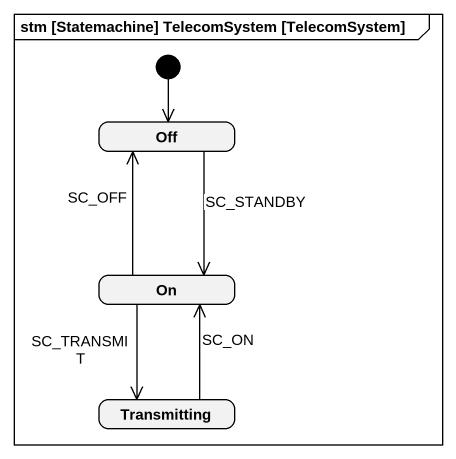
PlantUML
@startuml
mainframe stm [Statemachine] TelecomSystem [TelecomSystem]
hide empty description
state Off
state "On" as On_
state Transmitting
[*] --> Off
Off --> On_ : SC_STANDBY
On_ -up-> Off : SC_OFF
On_ --> Transmitting : SC_TRANSMIT
Transmitting -up-> On_ : SC_ON
@enduml
